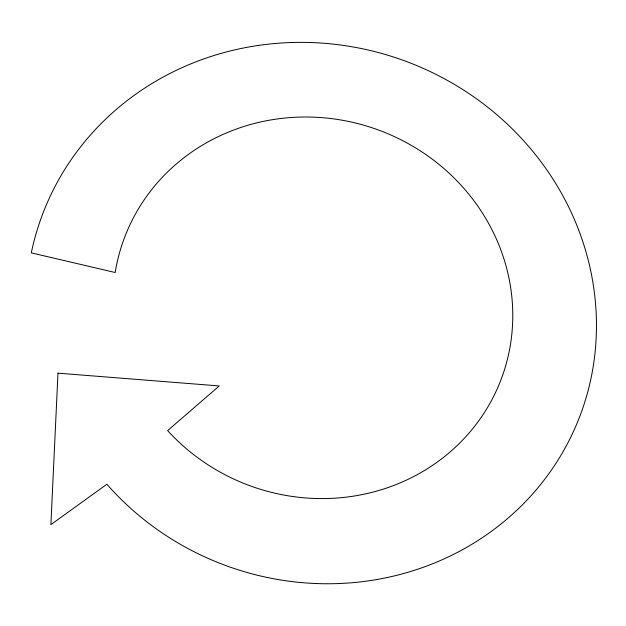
<?xml version="1.0" encoding="UTF-8"?>
<svg xmlns="http://www.w3.org/2000/svg" width="626" height="626" viewBox="0 0 626 626"><rect width="100%" height="100%" fill="white"/><g stroke="black" fill="none" stroke-linecap="round" stroke-linejoin="round"><path stroke-width="0.94" d="M57.983 373.166L50.886 524.635L106.858 484.25A280.62 265.33 20 0 0 400.421 574.378A280.62 265.33 20 0 0 594.7 355.701A287.091 271.449 20 0 0 354.746 47.255A287.091 271.449 20 0 0 31.3 252.857L115.176 272.506A201.228 190.265 20 0 1 343.361 120.435A201.228 190.265 20 0 1 510.433 344.66A199.185 188.332 20 0 1 371.32 492.521A199.185 188.332 20 0 1 167.627 430.594L219.28 385.945L57.983 373.166"/></g></svg>
